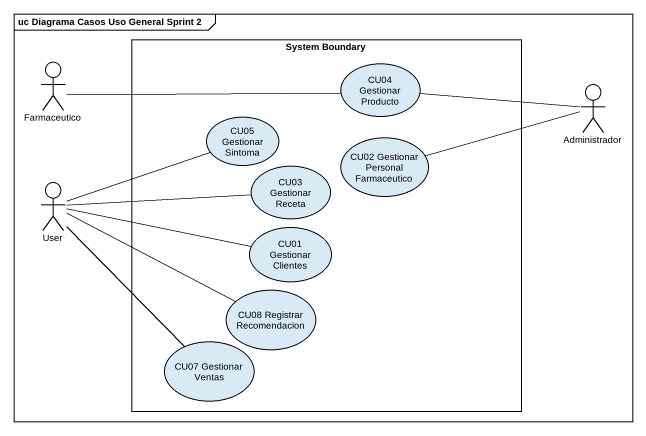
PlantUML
@startuml
mainframe uc Diagrama Casos Uso General Sprint 2
rectangle "System Boundary" as System_Boundary {
  usecase "CU04 Gestionar Producto" as CU04_Gestionar_Producto
  usecase "CU05 Gestionar Sintoma" as CU05_Gestionar_Sintoma
  usecase "CU02 Gestionar Personal Farmaceutico" as CU02_Gestionar_Personal
  usecase "CU03 Gestionar Receta" as CU03_Gestionar_Receta
  usecase "CU01 Gestionar Clientes" as CU01_Gestionar_Clientes
  usecase "CU08 Registrar Recomendacion" as CU08_Registrar_Recomendacion
  usecase "CU07 Gestionar Ventas" as CU07_Gestionar_Ventas
}
actor Farmaceutico
actor Administrador
actor User
Farmaceutico -right- CU04_Gestionar_Producto
Administrador -left- CU04_Gestionar_Producto
Administrador -left- CU02_Gestionar_Personal
User -right- CU05_Gestionar_Sintoma
User -right- CU03_Gestionar_Receta
User -right- CU01_Gestionar_Clientes
User -right- CU08_Registrar_Recomendacion
User -- CU07_Gestionar_Ventas
@enduml
